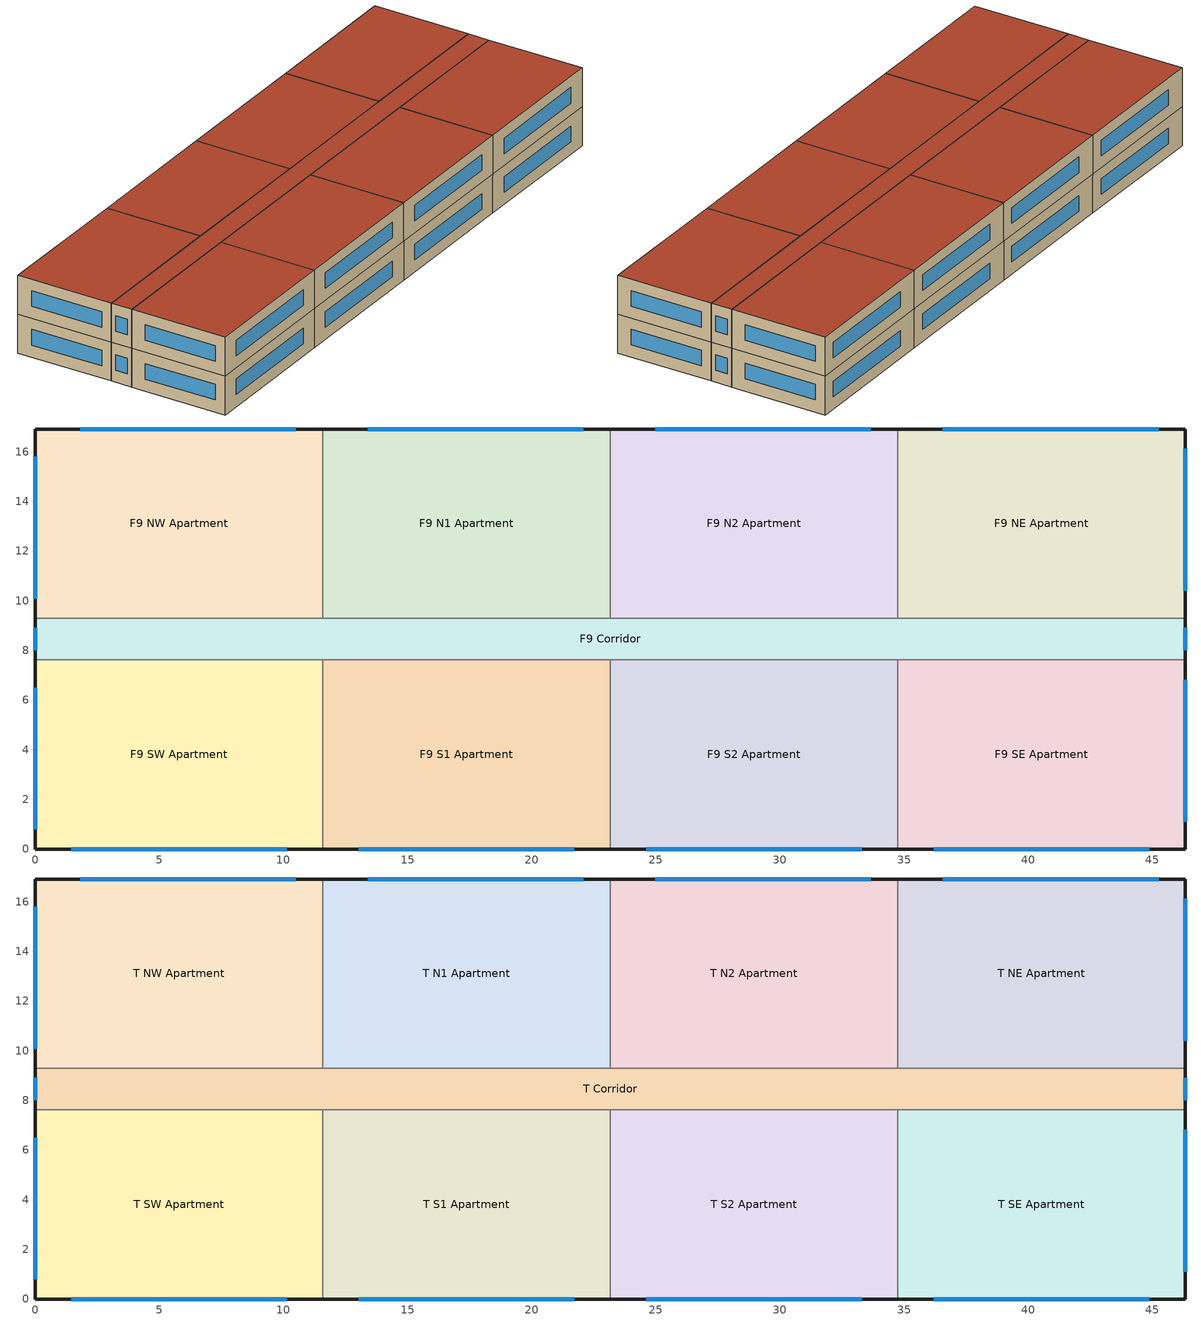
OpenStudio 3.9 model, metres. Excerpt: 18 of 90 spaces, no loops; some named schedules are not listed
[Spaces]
F9 SE Apartment
 floor to F8 SE Apartment: 46.33,7.62 46.33,0 34.75,0 34.75,7.62 z24.38
 wall outside: 34.75,0 46.33,0 46.33,7.62 z24.38:27.43
 wall to F9 S2 Apartment: 34.75,7.62 34.75,0 z24.38:27.43
 wall to F9 Corridor: 46.33,7.62 34.75,7.62 z24.38:27.43
 window: 36.19,0 44.88,0 / 46.33,1.1 46.33,6.81 z25.34:26.56
F9 N2 Apartment
 floor to F8 N2 Apartment: 34.75,16.92 34.75,9.3 23.16,9.3 23.16,16.92 z24.38
 wall outside: 34.75,16.92 23.16,16.92 z24.38:27.43
 wall to F9 NE Apartment: 34.75,9.3 34.75,16.92 z24.38:27.43
 wall to F9 Corridor: 23.16,9.3 34.75,9.3 z24.38:27.43
 wall to F9 N1 Apartment: 23.16,16.92 23.16,9.3 z24.38:27.43
 window: 33.66,16.92 24.98,16.92 z25.34:26.56
F9 SW Apartment
 floor to F8 SW Apartment: 11.58,7.62 11.58,0 0,0 0,7.62 z24.38
 wall outside: 0,7.62 0,0 11.58,0 z24.38:27.43
 wall to F9 Corridor: 11.58,7.62 0,7.62 z24.38:27.43
 wall to F9 S1 Apartment: 11.58,0 11.58,7.62 z24.38:27.43
 window: 1.45,0 10.13,0 / 0,6.5 0,0.79 z25.34:26.56
F9 Corridor
 floor to F8 Corridor: 46.33,9.3 46.33,7.62 0,7.62 0,9.3 z24.38
 wall outside: 0,9.3 0,7.62 / 46.33,7.62 46.33,9.3 z24.38:27.43
 wall to F9 NE Apartment: 46.33,9.3 34.75,9.3 z24.38:27.43
 wall to F9 NW Apartment: 11.58,9.3 0,9.3 z24.38:27.43
 wall to F9 S1 Apartment: 11.58,7.62 23.16,7.62 z24.38:27.43
 wall to F9 N1 Apartment: 23.16,9.3 11.58,9.3 z24.38:27.43
 wall to F9 S2 Apartment: 23.16,7.62 34.75,7.62 z24.38:27.43
 window: 0,8.91 0,8 / 46.33,8 46.33,8.91 z25.34:26.56
F9 NE Apartment
 floor to F8 NE Apartment: 46.33,16.92 46.33,9.3 34.75,9.3 34.75,16.92 z24.38
 wall outside: 46.33,9.3 46.33,16.92 34.75,16.92 z24.38:27.43
 window: 46.33,10.4 46.33,16.11 / 45.25,16.92 36.56,16.92 z25.34:26.56
F9 S1 Apartment
 floor to F8 S1 Apartment: 23.16,7.62 23.16,0 11.58,0 11.58,7.62 z24.38
 wall outside: 11.58,0 23.16,0 z24.38:27.43
 wall to F9 S2 Apartment: 23.16,0 23.16,7.62 z24.38:27.43
 window: 13.03,0 21.72,0 z25.34:26.56
F9 S2 Apartment
 floor to F8 S2 Apartment: 34.75,7.62 34.75,0 23.16,0 23.16,7.62 z24.38
 wall outside: 23.16,0 34.75,0 z24.38:27.43
 window: 24.61,0 33.3,0 z25.34:26.56
F9 NW Apartment
 floor to F8 NW Apartment: 11.58,16.92 11.58,9.3 0,9.3 0,16.92 z24.38
 wall outside: 11.58,16.92 0,16.92 0,9.3 z24.38:27.43
 wall to F9 N1 Apartment: 11.58,9.3 11.58,16.92 z24.38:27.43
 window: 0,15.8 0,10.08 / 10.5,16.92 1.81,16.92 z25.34:26.56
F9 N1 Apartment
 floor to F8 N1 Apartment: 23.16,16.92 23.16,9.3 11.58,9.3 11.58,16.92 z24.38
 wall outside: 23.16,16.92 11.58,16.92 z24.38:27.43
 window: 22.08,16.92 13.4,16.92 z25.34:26.56
T N1 Apartment
 floor to F9 N1 Apartment: 23.16,16.92 23.16,9.3 11.58,9.3 11.58,16.92 z27.43
 wall outside: 23.16,16.92 11.58,16.92 z27.43:30.48
 wall to T NW Apartment: 11.58,16.92 11.58,9.3 z27.43:30.48
 wall to T Corridor: 11.58,9.3 23.16,9.3 z27.43:30.48
 wall to T N2 Apartment: 23.16,9.3 23.16,16.92 z27.43:30.48
 window: 22.08,16.92 13.4,16.92 z28.38:29.6
 roof outside: 23.16,9.3 23.16,16.92 11.58,16.92 11.58,9.3 z30.48
T N2 Apartment
 floor to F9 N2 Apartment: 34.75,16.92 34.75,9.3 23.16,9.3 23.16,16.92 z27.43
 wall outside: 34.75,16.92 23.16,16.92 z27.43:30.48
 wall to T NE Apartment: 34.75,9.3 34.75,16.92 z27.43:30.48
 wall to T Corridor: 23.16,9.3 34.75,9.3 z27.43:30.48
 window: 33.66,16.92 24.98,16.92 z28.38:29.6
 roof outside: 34.75,9.3 34.75,16.92 23.16,16.92 23.16,9.3 z30.48
T S2 Apartment
 floor to F9 S2 Apartment: 34.75,7.62 34.75,0 23.16,0 23.16,7.62 z27.43
 wall outside: 23.16,0 34.75,0 z27.43:30.48
 wall to T Corridor: 34.75,7.62 23.16,7.62 z27.43:30.48
 wall to T S1 Apartment: 23.16,7.62 23.16,0 z27.43:30.48
 wall to T SE Apartment: 34.75,0 34.75,7.62 z27.43:30.48
 window: 24.61,0 33.3,0 z28.38:29.6
 roof outside: 34.75,0 34.75,7.62 23.16,7.62 23.16,0 z30.48
T SW Apartment
 floor to F9 SW Apartment: 11.58,7.62 11.58,0 0,0 0,7.62 z27.43
 wall outside: 0,7.62 0,0 11.58,0 z27.43:30.48
 wall to T Corridor: 11.58,7.62 0,7.62 z27.43:30.48
 wall to T S1 Apartment: 11.58,0 11.58,7.62 z27.43:30.48
 window: 1.45,0 10.13,0 / 0,6.5 0,0.79 z28.38:29.6
 roof outside: 11.58,0 11.58,7.62 0,7.62 0,0 z30.48
T SE Apartment
 floor to F9 SE Apartment: 46.33,7.62 46.33,0 34.75,0 34.75,7.62 z27.43
 wall outside: 34.75,0 46.33,0 46.33,7.62 z27.43:30.48
 wall to T Corridor: 46.33,7.62 34.75,7.62 z27.43:30.48
 window: 36.19,0 44.88,0 / 46.33,1.1 46.33,6.81 z28.38:29.6
 roof outside: 46.33,0 46.33,7.62 34.75,7.62 34.75,0 z30.48
T S1 Apartment
 floor to F9 S1 Apartment: 23.16,7.62 23.16,0 11.58,0 11.58,7.62 z27.43
 wall outside: 11.58,0 23.16,0 z27.43:30.48
 wall to T Corridor: 23.16,7.62 11.58,7.62 z27.43:30.48
 window: 13.03,0 21.72,0 z28.38:29.6
 roof outside: 23.16,0 23.16,7.62 11.58,7.62 11.58,0 z30.48
T Corridor
 floor to F9 Corridor: 46.33,9.3 46.33,7.62 0,7.62 0,9.3 z27.43
 wall outside: 0,9.3 0,7.62 / 46.33,7.62 46.33,9.3 z27.43:30.48
 wall to T NE Apartment: 46.33,9.3 34.75,9.3 z27.43:30.48
 wall to T NW Apartment: 11.58,9.3 0,9.3 z27.43:30.48
 window: 46.33,8 46.33,8.91 / 0,8.91 0,8 z28.38:29.6
 roof outside: 46.33,7.62 46.33,9.3 0,9.3 0,7.62 z30.48
T NE Apartment
 floor to F9 NE Apartment: 46.33,16.92 46.33,9.3 34.75,9.3 34.75,16.92 z27.43
 wall outside: 46.33,9.3 46.33,16.92 34.75,16.92 z27.43:30.48
 window: 46.33,10.4 46.33,16.11 / 45.25,16.92 36.56,16.92 z28.38:29.6
 roof outside: 46.33,9.3 46.33,16.92 34.75,16.92 34.75,9.3 z30.48
T NW Apartment
 floor to F9 NW Apartment: 11.58,16.92 11.58,9.3 0,9.3 0,16.92 z27.43
 wall outside: 11.58,16.92 0,16.92 0,9.3 z27.43:30.48
 window: 0,15.8 0,10.08 / 10.5,16.92 1.81,16.92 z28.38:29.6
 roof outside: 11.58,9.3 11.58,16.92 0,16.92 0,9.3 z30.48
[Material:NoMass] Thermal Absorptance=0.9; Solar Absorptance=0.7
Name | Roughness | Thermal Resistance {m2-K/W} | Visible Absorptance
CP02 CARPET PAD | VeryRough | 0.21648 | 0.8
Typical Insulation R-17.04 | Smooth | 3.00072 | 0.7
Typical Carpet Pad | Smooth | 0.21648 | 0.8
Typical Insulation R-13.45 | Smooth | 2.368 | 0.7
Typical Insulation R-30.13 | Smooth | 5.30668 | 0.7
Typical Insulation R-1.15 | Smooth | 0.202509 | 0.7
Typical Insulation R-1.15 1 | Smooth | 0.202527 | 0.7
[Material]
Name | Roughness | Thickness {m} | Conductivity {W/m-K} | Density {kg/m3} | Specific Heat {J/kg-K} | Thermal Absorptance | Solar Absorptance | Visible Absorptance
100mm Normalweight concrete floor | MediumSmooth | 0.1016 | 2.31 | 2322 | 832
G01 13mm gypsum board | Smooth | 0.0127 | 0.16 | 800 | 1090 | 0.9 | 0.7 | 0.5
4 in. Normalweight Concrete Floor | MediumRough | 0.1016 | 2.31 | 2322 | 832 | 0.9 | 0.7 | 0.7
25mm Stucco | Smooth | 0.0254 | 0.72 | 1856 | 840 | 0.9 | 0.7 | 0.7
5/8 in. Gypsum Board | MediumSmooth | 0.0159 | 0.16 | 800 | 1090 | 0.9 | 0.7 | 0.7
Roof Membrane | VeryRough | 0.0095 | 0.16 | 1121.29 | 1460 | 0.9 | 0.7 | 0.7
Metal Roof Surface; F08 Metal surface | Smooth | 0.0008 | 45.28 | 7824 | 500 | 0.9 | 0.7 | 0.7
6 in. Normalweight Concrete Floor | MediumRough | 0.1524 | 2.31 | 2322 | 832 | 0.9 | 0.7 | 0.7
8 in. Concrete Block Basement Wall | MediumRough | 0.2032 | 1.326 | 1842 | 912 | 0.9 | 0.7 | 0.7
G05 25mm wood | MediumSmooth | 0.0254 | 0.15 | 608 | 1630 | 0.9 | 0.5 | 0.5
[DefaultConstructionSet]
90.1-2013 - HighApt - ASHRAE 169-2013-4A: Default Exterior Surface Constructions=Default Surface Constructions 1; Default Interior Surface Constructions=Default Surface Constructions 2; Default Ground Contact Surface Constructions=Default Surface Constructions 3; Default Exterior SubSurface Constructions=Default Sub Surface Constructions 1; Default Interior SubSurface Constructions=Default Sub Surface Constructions 2; Interior Partition Construction=Typical Interior Partition
[DefaultSurfaceConstructions]
Name | Floor Construction | Wall Construction | Roof Ceiling Construction
Default Surface Constructions 1 | Typical Insulated Exterior Mass Floor R-19.61 | Typical Insulated Steel Framed Exterior Wall R-15.63 | Typical IEAD Roof R-31.25
Default Surface Constructions 2 | Typical Interior Floor | Typical Interior Wall | Typical Interior Ceiling
Default Surface Constructions 3 | Typical Insulated Carpeted 6in Slab Floor | Typical Insulated Basement Mass Wall
[Construction]
Typical Insulated Exterior Mass Floor R-19.61: Typical Insulation R-17.04, 4 in. Normalweight Concrete Floor, Typical Carpet Pad
Typical Insulated Steel Framed Exterior Wall R-15.63: 25mm Stucco, 5/8 in. Gypsum Board, Typical Insulation R-13.45, 5/8 in. Gypsum Board
Typical IEAD Roof R-31.25: Roof Membrane, Typical Insulation R-30.13, Metal Roof Surface
Typical Interior Floor: 100mm Normalweight concrete floor, CP02 CARPET PAD
Typical Interior Wall: G01 13mm gypsum board, G01 13mm gypsum board
Typical Interior Ceiling: CP02 CARPET PAD, 100mm Normalweight concrete floor
Typical Insulated Carpeted 6in Slab Floor: 6 in. Normalweight Concrete Floor, Typical Carpet Pad
Typical Insulated Basement Mass Wall: 8 in. Concrete Block Basement Wall
U 0.42 SHGC 0.4 Simple Glazing: U 0.42 SHGC 0.4 Simple Glazing
U 0.5 SHGC 0.4 Simple Glazing: U 0.5 SHGC 0.4 Simple Glazing
Typical Insulated Metal Door R-2.0: F08 Metal surface, Typical Insulation R-1.15
U 0.77 SHGC 0.4 Simple Glazing: U 0.77 SHGC 0.4 Simple Glazing
Typical Overhead Door R-2.0: Typical Insulation R-1.15 1
Typical Interior Window: Clear 3mm
Typical Interior Door; Typical Interior Partition: G05 25mm wood
[DefaultSubSurfaceConstructions]
Name | Fixed Window Construction | Operable Window Construction | Door Construction | Glass Door Construction | Overhead Door Construction | Skylight Construction | Tubular Daylight Dome Construction | Tubular Daylight Diffuser Construction
Default Sub Surface Constructions 1 | U 0.42 SHGC 0.4 Simple Glazing | U 0.5 SHGC 0.4 Simple Glazing | Typical Insulated Metal Door R-2.0 | U 0.77 SHGC 0.4 Simple Glazing | Typical Overhead Door R-2.0 | U 0.5 SHGC 0.4 Simple Glazing | Typical Interior Window | Typical Interior Window
Default Sub Surface Constructions 2 | Typical Interior Window | Typical Interior Window | Typical Interior Door
[WindowMaterial:SimpleGlazingSystem] Solar Heat Gain Coefficient=0.4; Visible Transmittance=0.81
Name | U-Factor {W/m2-K}
U 0.42 SHGC 0.4 Simple Glazing | 2.38487
U 0.5 SHGC 0.4 Simple Glazing | 2.83913
U 0.77 SHGC 0.4 Simple Glazing | 4.37226
[WindowMaterial:Glazing]
Clear 3mm: Optical Data Type=SpectralAverage; Thickness {m}=0.003; Solar Transmittance at Normal Incidence=0.837; Front Side Solar Reflectance at Normal Incidence=0.075; Back Side Solar Reflectance at Normal Incidence=0.075; Visible Transmittance at Normal Incidence=0.898; Front Side Visible Reflectance at Normal Incidence=0.081; Back Side Visible Reflectance at Normal Incidence=0.081; Infrared Transmittance at Normal Incidence=0; Front Side Infrared Hemispherical Emissivity=0.84; Back Side Infrared Hemispherical Emissivity=0.84; Conductivity {W/m-K}=0.9; Dirt Correction Factor for Solar and Visible Transmittance=1; Solar Diffusing=No
[Space] Part of Total Floor Area=Yes
Name | Space Type | Building Story | Thermal Zone
F9 SE Apartment | HighriseApartment Apartment | Building Story 9 | F9 SE Apartment ZN
F9 S1 Apartment | HighriseApartment Apartment | Building Story 9 | F9 S1 Apartment ZN
F9 NW Apartment | HighriseApartment Apartment | Building Story 9 | F9 NW Apartment ZN
T S2 Apartment | HighriseApartment Apartment_topfloor_NS | Building Story 10 | T S2 Apartment ZN
T N1 Apartment | HighriseApartment Apartment_topfloor_NS | Building Story 10 | T N1 Apartment ZN
F9 NE Apartment | HighriseApartment Apartment | Building Story 9 | F9 NE Apartment ZN
T N2 Apartment | HighriseApartment Apartment_topfloor_NS | Building Story 10 | T N2 Apartment ZN
F9 N2 Apartment | HighriseApartment Apartment | Building Story 9 | F9 N2 Apartment ZN
F9 S2 Apartment | HighriseApartment Apartment | Building Story 9 | F9 S2 Apartment ZN
T SW Apartment | HighriseApartment Apartment_topfloor_WE | Building Story 10 | T SW Apartment ZN
T S1 Apartment | HighriseApartment Apartment_topfloor_NS | Building Story 10 | T S1 Apartment ZN
F9 N1 Apartment | HighriseApartment Apartment | Building Story 9 | F9 N1 Apartment ZN
T SE Apartment | HighriseApartment Apartment_topfloor_WE | Building Story 10 | T SE Apartment ZN
T NW Apartment | HighriseApartment Apartment_topfloor_WE | Building Story 10 | T NW Apartment ZN
F9 SW Apartment | HighriseApartment Apartment | Building Story 9 | F9 SW Apartment ZN
F9 Corridor | HighriseApartment Corridor | Building Story 9 | F9 Corridor ZN
T NE Apartment | HighriseApartment Apartment_topfloor_WE | Building Story 10 | T NE Apartment ZN
T Corridor | HighriseApartment Corridor_topfloor | Building Story 10 | T Corridor ZN
[BuildingStory]
Name | Nominal Z Coordinate {m}
Building Story 9 | 24.3828
Building Story 10 | 27.4307
[SpaceType] Standards Building Type=HighriseApartment
Name | Default Schedule Set | Design Specification Outdoor Air Object | Standards Space Type
HighriseApartment Corridor_topfloor | HighriseApartment Corridor_topfloor Schedule Set | HighriseApartment Corridor_topfloor Ventilation | Corridor_topfloor
HighriseApartment Apartment_topfloor_WE | HighriseApartment Apartment_topfloor_WE Schedule Set | HighriseApartment Apartment_topfloor_WE Ventilation | Apartment_topfloor_WE
HighriseApartment Apartment_topfloor_NS | HighriseApartment Apartment_topfloor_NS Schedule Set | HighriseApartment Apartment_topfloor_NS Ventilation | Apartment_topfloor_NS
[People]
HighriseApartment Apartment_topfloor_NS People: People Definition=HighriseApartment Apartment_topfloor_NS People Definition; Space or SpaceType=HighriseApartment Apartment_topfloor_NS; Work Efficiency Schedule=Work Efficiency Schedule; Clothing Insulation Schedule=Clothing Schedule; Air Velocity Schedule=Air Velocity Schedule; Multiplier=1
[ElectricEquipment:Definition] Design Level Calculation Method=EquipmentLevel; Fraction Latent=0; Fraction Radiant=0; Fraction Lost=0.95
Name | Design Level {W}
T Corridor Electric Equipment Definition1 | 20370
T Corridor Electric Equipment Definition2 | 63
[ElectricEquipment] Space or SpaceType=T Corridor
Name | Electric Equipment Definition | Schedule
T Corridor_Elevators_Equip | T Corridor Electric Equipment Definition1 | ApartmentMidRise BLDG_ELEVATORS
Elevators_Lights_Fan | T Corridor Electric Equipment Definition2 | ApartmentMidRise ELEV_LIGHT_FAN_SCH_ADD_DF
[DesignSpecification:OutdoorAir]
HighriseApartment Apartment_topfloor_NS Ventilation: Outdoor Air Method=Sum; Outdoor Air Flow Air Changes per Hour {1/hr}=0.35
[DefaultScheduleSet]
HighriseApartment Apartment_topfloor_NS Schedule Set: Number of People Schedule=ApartmentHighRise OCC_APT_SCH; People Activity Level Schedule=ApartmentMidRise Activity Schedule; Lighting Schedule=ApartmentHighRise LTG_APT_SCH; Electric Equipment Schedule=ApartmentHighRise EQP_APT_SCH
[ThermostatSetpoint:DualSetpoint]
Name | Heating Setpoint Temperature Schedule | Cooling Setpoint Temperature Schedule
HighriseApartment Corridor Thermostat 7; HighriseApartment Corridor_topfloor Thermostat 1
HighriseApartment Apartment Thermostat 49; HighriseApartment Apartment Thermostat 50; HighriseApartment Apartment Thermostat 51; HighriseApartment Apartment Thermostat 52; HighriseApartment Apartment Thermostat 53; HighriseApartment Apartment Thermostat 54; HighriseApartment Apartment Thermostat 55; HighriseApartment Apartment Thermostat 56; HighriseApartment Apartment_topfloor_NS Thermostat 1; HighriseApartment Apartment_topfloor_NS Thermostat 2; HighriseApartment Apartment_topfloor_WE Thermostat 1; HighriseApartment Apartment_topfloor_WE Thermostat 2; HighriseApartment Apartment_topfloor_NS Thermostat 3; HighriseApartment Apartment_topfloor_NS Thermostat 4; HighriseApartment Apartment_topfloor_WE Thermostat 3; HighriseApartment Apartment_topfloor_WE Thermostat 4 | ApartmentHighRise HTGSETP_APT_SCH | ApartmentHighRise CLGSETP_APT_SCH
[SpaceInfiltration:DesignFlowRate] Design Flow Rate Calculation Method=Flow/ExteriorArea; Flow per Exterior Surface Area {m3/s-m2}=0.000570329; Constant Term Coefficient=0.105806; Temperature Term Coefficient=0.014454; Velocity Term Coefficient=0; Velocity Squared Term Coefficient=0.0214411
Name | Space or SpaceType | Schedule
T Corridor HVAC On Infiltration | T Corridor | Infiltration HVAC On Schedule
T Corridor HVAC Off Infiltration | T Corridor | Infiltration HVAC Off Schedule
T SE Apartment HVAC On Infiltration | T SE Apartment | Infiltration HVAC On Schedule
T SE Apartment HVAC Off Infiltration | T SE Apartment | Infiltration HVAC Off Schedule
F9 N1 Apartment HVAC On Infiltration | F9 N1 Apartment | Infiltration HVAC On Schedule
F9 N1 Apartment HVAC Off Infiltration | F9 N1 Apartment | Infiltration HVAC Off Schedule
T NE Apartment HVAC On Infiltration | T NE Apartment | Infiltration HVAC On Schedule
T NE Apartment HVAC Off Infiltration | T NE Apartment | Infiltration HVAC Off Schedule
T S1 Apartment HVAC On Infiltration | T S1 Apartment | Infiltration HVAC On Schedule
T S1 Apartment HVAC Off Infiltration | T S1 Apartment | Infiltration HVAC Off Schedule
F9 S2 Apartment HVAC On Infiltration | F9 S2 Apartment | Infiltration HVAC On Schedule
F9 S2 Apartment HVAC Off Infiltration | F9 S2 Apartment | Infiltration HVAC Off Schedule
F9 N2 Apartment HVAC On Infiltration | F9 N2 Apartment | Infiltration HVAC On Schedule
F9 N2 Apartment HVAC Off Infiltration | F9 N2 Apartment | Infiltration HVAC Off Schedule
F9 S1 Apartment HVAC On Infiltration | F9 S1 Apartment | Infiltration HVAC On Schedule
F9 S1 Apartment HVAC Off Infiltration | F9 S1 Apartment | Infiltration HVAC Off Schedule
F9 NE Apartment HVAC On Infiltration | F9 NE Apartment | Infiltration HVAC On Schedule
F9 NE Apartment HVAC Off Infiltration | F9 NE Apartment | Infiltration HVAC Off Schedule
F9 Corridor HVAC On Infiltration | F9 Corridor | Infiltration HVAC On Schedule
F9 Corridor HVAC Off Infiltration | F9 Corridor | Infiltration HVAC Off Schedule
F9 SE Apartment HVAC On Infiltration | F9 SE Apartment | Infiltration HVAC On Schedule
F9 SE Apartment HVAC Off Infiltration | F9 SE Apartment | Infiltration HVAC Off Schedule
T S2 Apartment HVAC On Infiltration | T S2 Apartment | Infiltration HVAC On Schedule
T S2 Apartment HVAC Off Infiltration | T S2 Apartment | Infiltration HVAC Off Schedule
T NW Apartment HVAC On Infiltration | T NW Apartment | Infiltration HVAC On Schedule
T NW Apartment HVAC Off Infiltration | T NW Apartment | Infiltration HVAC Off Schedule
F9 NW Apartment HVAC On Infiltration | F9 NW Apartment | Infiltration HVAC On Schedule
F9 NW Apartment HVAC Off Infiltration | F9 NW Apartment | Infiltration HVAC Off Schedule
T SW Apartment HVAC On Infiltration | T SW Apartment | Infiltration HVAC On Schedule
T SW Apartment HVAC Off Infiltration | T SW Apartment | Infiltration HVAC Off Schedule
F9 SW Apartment HVAC On Infiltration | F9 SW Apartment | Infiltration HVAC On Schedule
F9 SW Apartment HVAC Off Infiltration | F9 SW Apartment | Infiltration HVAC Off Schedule
T N1 Apartment HVAC On Infiltration | T N1 Apartment | Infiltration HVAC On Schedule
T N1 Apartment HVAC Off Infiltration | T N1 Apartment | Infiltration HVAC Off Schedule
T N2 Apartment HVAC On Infiltration | T N2 Apartment | Infiltration HVAC On Schedule
T N2 Apartment HVAC Off Infiltration | T N2 Apartment | Infiltration HVAC Off Schedule
[ThermalZone] Use Ideal Air Loads=No
Name | Thermostat
F9 Corridor ZN | HighriseApartment Corridor Thermostat 7
F9 N1 Apartment ZN | HighriseApartment Apartment Thermostat 49
F9 N2 Apartment ZN | HighriseApartment Apartment Thermostat 50
F9 NE Apartment ZN | HighriseApartment Apartment Thermostat 51
F9 NW Apartment ZN | HighriseApartment Apartment Thermostat 52
F9 S1 Apartment ZN | HighriseApartment Apartment Thermostat 53
F9 S2 Apartment ZN | HighriseApartment Apartment Thermostat 54
F9 SE Apartment ZN | HighriseApartment Apartment Thermostat 55
F9 SW Apartment ZN | HighriseApartment Apartment Thermostat 56
T Corridor ZN | HighriseApartment Corridor_topfloor Thermostat 1
T N1 Apartment ZN | HighriseApartment Apartment_topfloor_NS Thermostat 1
T N2 Apartment ZN | HighriseApartment Apartment_topfloor_NS Thermostat 2
T NE Apartment ZN | HighriseApartment Apartment_topfloor_WE Thermostat 1
T NW Apartment ZN | HighriseApartment Apartment_topfloor_WE Thermostat 2
T S1 Apartment ZN | HighriseApartment Apartment_topfloor_NS Thermostat 3
T S2 Apartment ZN | HighriseApartment Apartment_topfloor_NS Thermostat 4
T SE Apartment ZN | HighriseApartment Apartment_topfloor_WE Thermostat 3
T SW Apartment ZN | HighriseApartment Apartment_topfloor_WE Thermostat 4
[InternalMass] Internal Mass Definition=Internal Mass Definition 1; Multiplier=1
Name | Space or SpaceType
T SE Apartment Mass | T SE Apartment
F9 N1 Apartment Mass | F9 N1 Apartment
T NE Apartment Mass | T NE Apartment
T S1 Apartment Mass | T S1 Apartment
F9 S2 Apartment Mass | F9 S2 Apartment
F9 N2 Apartment Mass | F9 N2 Apartment
F9 S1 Apartment Mass | F9 S1 Apartment
F9 NE Apartment Mass | F9 NE Apartment
F9 SE Apartment Mass | F9 SE Apartment
T S2 Apartment Mass | T S2 Apartment
T NW Apartment Mass | T NW Apartment
F9 NW Apartment Mass | F9 NW Apartment
T SW Apartment Mass | T SW Apartment
F9 SW Apartment Mass | F9 SW Apartment
T N1 Apartment Mass | T N1 Apartment
T N2 Apartment Mass | T N2 Apartment
[Exterior:Lights]
NonDimming Exterior Lights Def: Exterior Lights Definition=NonDimming Exterior Lights Def; Schedule=ApartmentHighRise Exterior_Lgt_ALWAYS_ON; Control Option=AstronomicalClock
